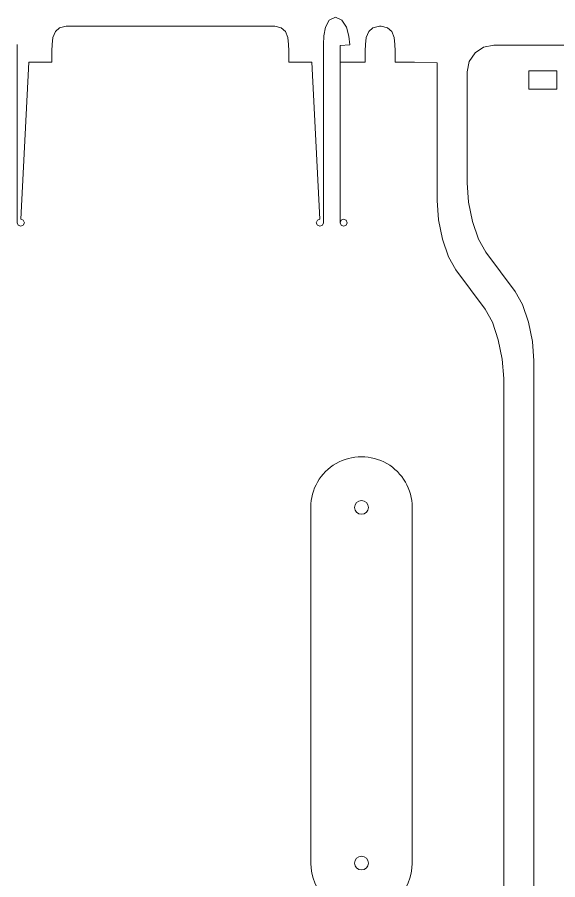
# Model space of a CAD drawing. Header units: centimetres. Extents: x -30.4 to 29.6, y -53.2 to 22.5.
# Drawn here: x 11.35 to 20.14, y 8.37 to 22.42 of the extents above; entities that cross this region are included whole.
import ezdxf

# ---------------------------------------------------------------- set-up
doc = ezdxf.new("R2010")
doc.units = ezdxf.units.CM
doc.header["$MEASUREMENT"] = 0
doc.layers.add('Layer 1', color=7, linetype='Continuous')
doc.layers.add('table', color=7, linetype='Continuous')

msp = doc.modelspace()

# ---------------------------------------------------------------- linework, layer by layer
at = {"layer": 'Layer 1', "lineweight": 9}
for points, knots in [([(16.75656, 21.97455), (16.75656, 21.97455), (16.74339, 22.11397), (16.74339, 22.11397), (16.74339, 22.11397), (16.74339, 22.11397), (16.70187, 22.25965), (16.70187, 22.25965), (16.70187, 22.25965), (16.70187, 22.25965), (16.62961, 22.37461), (16.62961, 22.37461), (16.62961, 22.37461), (16.62961, 22.37461), (16.52376, 22.42114), (16.52376, 22.42114), (16.52376, 22.42114), (16.52376, 22.42114), (16.42375, 22.37516), (16.42375, 22.37516), (16.42375, 22.37516), (16.42375, 22.37516), (16.36428, 22.26149), (16.36428, 22.26149), (16.36428, 22.26149), (16.36428, 22.26149), (16.33565, 22.1171), (16.33565, 22.1171), (16.33565, 22.1171), (16.33565, 22.1171), (16.32816, 21.97841), (16.32816, 21.97841)], [0, 0, 0, 0, 0.11111111, 0.11111111, 0.11111111, 0.11111111, 0.22222222, 0.22222222, 0.22222222, 0.22222222, 0.33333333, 0.33333333, 0.33333333, 0.33333333, 0.44444444, 0.44444444, 0.44444444, 0.44444444, 0.55555556, 0.55555556, 0.55555556, 0.55555556, 0.66666667, 0.66666667, 0.66666667, 0.66666667, 0.77777778, 0.77777778, 0.77777778, 0.77777778, 1, 1, 1, 1]), ([(12.14065, 22.27436), (12.14065, 22.27436), (12.03597, 22.25119), (12.03597, 22.25119), (12.03597, 22.25119), (12.03597, 22.25119), (11.96612, 22.18736), (11.96612, 22.18736), (11.96612, 22.18736), (11.96612, 22.18736), (11.92719, 22.09263), (11.92719, 22.09263), (11.92719, 22.09263), (11.92719, 22.09263), (11.91504, 21.97639), (11.91504, 21.97639)], [0, 0, 0, 0, 0.2, 0.2, 0.2, 0.2, 0.4, 0.4, 0.4, 0.4, 0.6, 0.6, 0.6, 0.6, 1, 1, 1, 1]), ([(15.76185, 21.97639), (15.76185, 21.97639), (15.74976, 22.09263), (15.74976, 22.09263), (15.74976, 22.09263), (15.74976, 22.09263), (15.71086, 22.18736), (15.71086, 22.18736), (15.71086, 22.18736), (15.71086, 22.18736), (15.641, 22.25119), (15.641, 22.25119), (15.641, 22.25119), (15.641, 22.25119), (15.53623, 22.27436), (15.53623, 22.27436)], [0, 0, 0, 0, 0.2, 0.2, 0.2, 0.2, 0.4, 0.4, 0.4, 0.4, 0.6, 0.6, 0.6, 0.6, 1, 1, 1, 1]), ([(17.23942, 22.27436), (17.23942, 22.27436), (17.13477, 22.25119), (17.13477, 22.25119), (17.13477, 22.25119), (17.13477, 22.25119), (17.06489, 22.18736), (17.06489, 22.18736), (17.06489, 22.18736), (17.06489, 22.18736), (17.02599, 22.09263), (17.02599, 22.09263), (17.02599, 22.09263), (17.02599, 22.09263), (17.01381, 21.97639), (17.01381, 21.97639)], [0, 0, 0, 0, 0.2, 0.2, 0.2, 0.2, 0.4, 0.4, 0.4, 0.4, 0.6, 0.6, 0.6, 0.6, 1, 1, 1, 1]), ([(17.49321, 21.97639), (17.49321, 21.97639), (17.48113, 22.09263), (17.48113, 22.09263), (17.48113, 22.09263), (17.48113, 22.09263), (17.44212, 22.18736), (17.44212, 22.18736), (17.44212, 22.18736), (17.44212, 22.18736), (17.37228, 22.25119), (17.37228, 22.25119), (17.37228, 22.25119), (17.37228, 22.25119), (17.26747, 22.27436), (17.26747, 22.27436)], [0, 0, 0, 0, 0.2, 0.2, 0.2, 0.2, 0.4, 0.4, 0.4, 0.4, 0.6, 0.6, 0.6, 0.6, 1, 1, 1, 1]), ([(11.34631, 19.07318), (11.34631, 19.07318), (11.34622, 19.07318), (11.34622, 19.07318), (11.34622, 19.07318), (11.34622, 19.07318), (11.34622, 21.97841), (11.34622, 21.97841)], [0, 0, 0, 0, 0.33333333, 0.33333333, 0.33333333, 0.33333333, 1, 1, 1, 1]), ([(11.91504, 21.97639), (11.91504, 21.97639), (11.91132, 21.8756), (11.91132, 21.8756), (11.91132, 21.8756), (11.91132, 21.8756), (11.91132, 21.68872), (11.91132, 21.68872), (11.91132, 21.68872), (11.91132, 21.68872), (11.53492, 21.68872), (11.53492, 21.68872), (11.53492, 21.68872), (11.53492, 21.68872), (11.40379, 19.13149), (11.40379, 19.13149)], [0, 0, 0, 0, 0.2, 0.2, 0.2, 0.2, 0.4, 0.4, 0.4, 0.4, 0.6, 0.6, 0.6, 0.6, 1, 1, 1, 1]), ([(16.27059, 19.13149), (16.27059, 19.13149), (16.13946, 21.68872), (16.13946, 21.68872), (16.13946, 21.68872), (16.13946, 21.68872), (15.76563, 21.68872), (15.76563, 21.68872), (15.76563, 21.68872), (15.76563, 21.68872), (15.76563, 21.8756), (15.76563, 21.8756), (15.76563, 21.8756), (15.76563, 21.8756), (15.76185, 21.97639), (15.76185, 21.97639)], [0, 0, 0, 0, 0.2, 0.2, 0.2, 0.2, 0.4, 0.4, 0.4, 0.4, 0.6, 0.6, 0.6, 0.6, 1, 1, 1, 1]), ([(16.32807, 21.97841), (16.32807, 21.97841), (16.32807, 19.07318), (16.32807, 19.07318), (16.32807, 19.07318), (16.32807, 19.07318), (16.32795, 19.07318), (16.32795, 19.07318)], [0, 0, 0, 0, 0.33333333, 0.33333333, 0.33333333, 0.33333333, 1, 1, 1, 1]), ([(17.01381, 21.97639), (17.01381, 21.97639), (17.01002, 21.8756), (17.01002, 21.8756), (17.01002, 21.8756), (17.01002, 21.8756), (17.01002, 21.68872), (17.01002, 21.68872), (17.01002, 21.68872), (17.01002, 21.68872), (16.59959, 21.68872), (16.59959, 21.68872)], [0, 0, 0, 0, 0.25, 0.25, 0.25, 0.25, 0.5, 0.5, 0.5, 0.5, 1, 1, 1, 1]), ([(16.59959, 19.07318), (16.59959, 19.07318), (16.59959, 21.9602), (16.59959, 21.9602), (16.59959, 21.9602), (16.59959, 21.9602), (16.75656, 21.97271), (16.75656, 21.97271), (16.75656, 21.97271), (16.75656, 21.97271), (16.75656, 21.97455), (16.75656, 21.97455)], [0, 0, 0, 0, 0.25, 0.25, 0.25, 0.25, 0.5, 0.5, 0.5, 0.5, 1, 1, 1, 1]), ([(18.17697, 19.43442), (18.17697, 19.43442), (18.17697, 21.67952), (18.17697, 21.67952), (18.17697, 21.67952), (18.17697, 21.67952), (18.17239, 21.67952), (18.17239, 21.67952), (18.17239, 21.67952), (18.17239, 21.67952), (17.81024, 21.68872), (17.81024, 21.68872), (17.81024, 21.68872), (17.81024, 21.68872), (17.49691, 21.68872), (17.49691, 21.68872), (17.49691, 21.68872), (17.49691, 21.68872), (17.49691, 21.8756), (17.49691, 21.8756), (17.49691, 21.8756), (17.49691, 21.8756), (17.49321, 21.97639), (17.49321, 21.97639)], [0, 0, 0, 0, 0.14285714, 0.14285714, 0.14285714, 0.14285714, 0.28571429, 0.28571429, 0.28571429, 0.28571429, 0.42857143, 0.42857143, 0.42857143, 0.42857143, 0.57142857, 0.57142857, 0.57142857, 0.57142857, 0.71428571, 0.71428571, 0.71428571, 0.71428571, 1, 1, 1, 1]), ([(18.48074, 18.30507), (18.48074, 18.30507), (18.36289, 18.51972), (18.36289, 18.51972), (18.36289, 18.51972), (18.36289, 18.51972), (18.26628, 18.8039), (18.26628, 18.8039), (18.26628, 18.8039), (18.26628, 18.8039), (18.20103, 19.12118), (18.20103, 19.12118), (18.20103, 19.12118), (18.20103, 19.12118), (18.17697, 19.43442), (18.17697, 19.43442)], [0, 0, 0, 0, 0.2, 0.2, 0.2, 0.2, 0.4, 0.4, 0.4, 0.4, 0.6, 0.6, 0.6, 0.6, 1, 1, 1, 1]), ([(11.40379, 19.13149), (11.40379, 19.13149), (11.40399, 19.13149), (11.40399, 19.13149), (11.40399, 19.13149), (11.40399, 19.13149), (11.44479, 19.11456), (11.44479, 19.11456), (11.44479, 19.11456), (11.44479, 19.11456), (11.46168, 19.07373), (11.46168, 19.07373), (11.46168, 19.07373), (11.46168, 19.07373), (11.44479, 19.03308), (11.44479, 19.03308), (11.44479, 19.03308), (11.44479, 19.03308), (11.40399, 19.01597), (11.40399, 19.01597), (11.40399, 19.01597), (11.40399, 19.01597), (11.36338, 19.03289), (11.36338, 19.03289), (11.36338, 19.03289), (11.36338, 19.03289), (11.34631, 19.07318), (11.34631, 19.07318)], [0, 0, 0, 0, 0.125, 0.125, 0.125, 0.125, 0.25, 0.25, 0.25, 0.25, 0.375, 0.375, 0.375, 0.375, 0.5, 0.5, 0.5, 0.5, 0.625, 0.625, 0.625, 0.625, 0.75, 0.75, 0.75, 0.75, 1, 1, 1, 1]), ([(16.32795, 19.07318), (16.32795, 19.07318), (16.311, 19.03289), (16.311, 19.03289), (16.311, 19.03289), (16.311, 19.03289), (16.27038, 19.01597), (16.27038, 19.01597), (16.27038, 19.01597), (16.27038, 19.01597), (16.22955, 19.03308), (16.22955, 19.03308), (16.22955, 19.03308), (16.22955, 19.03308), (16.2126, 19.07373), (16.2126, 19.07373), (16.2126, 19.07373), (16.2126, 19.07373), (16.22955, 19.11456), (16.22955, 19.11456), (16.22955, 19.11456), (16.22955, 19.11456), (16.27038, 19.13149), (16.27038, 19.13149), (16.27038, 19.13149), (16.27038, 19.13149), (16.27059, 19.13149), (16.27059, 19.13149)], [0, 0, 0, 0, 0.125, 0.125, 0.125, 0.125, 0.25, 0.25, 0.25, 0.25, 0.375, 0.375, 0.375, 0.375, 0.5, 0.5, 0.5, 0.5, 0.625, 0.625, 0.625, 0.625, 0.75, 0.75, 0.75, 0.75, 1, 1, 1, 1]), ([(16.65718, 19.13149), (16.65718, 19.13149), (16.61646, 19.11456), (16.61646, 19.11456), (16.61646, 19.11456), (16.61646, 19.11456), (16.5995, 19.07373), (16.5995, 19.07373), (16.5995, 19.07373), (16.5995, 19.07373), (16.61646, 19.03308), (16.61646, 19.03308), (16.61646, 19.03308), (16.61646, 19.03308), (16.65718, 19.01597), (16.65718, 19.01597), (16.65718, 19.01597), (16.65718, 19.01597), (16.69797, 19.03308), (16.69797, 19.03308), (16.69797, 19.03308), (16.69797, 19.03308), (16.71483, 19.07373), (16.71483, 19.07373), (16.71483, 19.07373), (16.71483, 19.07373), (16.69797, 19.11456), (16.69797, 19.11456), (16.69797, 19.11456), (16.69797, 19.11456), (16.65718, 19.13149), (16.65718, 19.13149)], [0, 0, 0, 0, 0.11111111, 0.11111111, 0.11111111, 0.11111111, 0.22222222, 0.22222222, 0.22222222, 0.22222222, 0.33333333, 0.33333333, 0.33333333, 0.33333333, 0.44444444, 0.44444444, 0.44444444, 0.44444444, 0.55555556, 0.55555556, 0.55555556, 0.55555556, 0.66666667, 0.66666667, 0.66666667, 0.66666667, 0.77777778, 0.77777778, 0.77777778, 0.77777778, 1, 1, 1, 1]), ([(19.26319, 16.53784), (19.26319, 16.53784), (19.23924, 16.85071), (19.23924, 16.85071), (19.23924, 16.85071), (19.23924, 16.85071), (19.17398, 17.16818), (19.17398, 17.16818), (19.17398, 17.16818), (19.17398, 17.16818), (19.07738, 17.45254), (19.07738, 17.45254), (19.07738, 17.45254), (19.07738, 17.45254), (18.95943, 17.66682), (18.95943, 17.66682)], [0, 0, 0, 0, 0.2, 0.2, 0.2, 0.2, 0.4, 0.4, 0.4, 0.4, 0.6, 0.6, 0.6, 0.6, 1, 1, 1, 1]), ([(17.77248, 14.43805), (17.77248, 14.73279), (17.61524, 15.00515), (17.35998, 15.15252), (17.35998, 15.15252), (17.10473, 15.29989), (16.79024, 15.29989), (16.53498, 15.15252), (16.53498, 15.15252), (16.27973, 15.00515), (16.12248, 14.73279), (16.12248, 14.43805)], [0, 0, 0, 0, 0.25, 0.25, 0.25, 0.25, 0.5, 0.5, 0.5, 0.5, 1, 1, 1, 1]), ([(17.05998, 14.43805), (17.05998, 14.50018), (17.00961, 14.55055), (16.94748, 14.55055), (16.94748, 14.55055), (16.88535, 14.55055), (16.83498, 14.50018), (16.83498, 14.43805), (16.83498, 14.43805), (16.83498, 14.37592), (16.88535, 14.32555), (16.94748, 14.32555), (16.94748, 14.32555), (17.00961, 14.32555), (17.05998, 14.37592), (17.05998, 14.43805)], [0, 0, 0, 0, 0.2, 0.2, 0.2, 0.2, 0.4, 0.4, 0.4, 0.4, 0.6, 0.6, 0.6, 0.6, 1, 1, 1, 1]), ([(17.05998, 8.64487), (17.05998, 8.707), (17.00961, 8.75737), (16.94748, 8.75737), (16.94748, 8.75737), (16.88535, 8.75737), (16.83498, 8.70701), (16.83498, 8.64487), (16.83498, 8.64487), (16.83498, 8.58274), (16.88535, 8.53237), (16.94748, 8.53237), (16.94748, 8.53237), (17.00961, 8.53237), (17.05998, 8.58274), (17.05998, 8.64487)], [0, 0, 0, 0, 0.2, 0.2, 0.2, 0.2, 0.4, 0.4, 0.4, 0.4, 0.6, 0.6, 0.6, 0.6, 1, 1, 1, 1]), ([(16.12248, 8.64487), (16.12248, 8.18924), (16.49185, 7.81987), (16.94748, 7.81987), (16.94748, 7.81987), (17.40312, 7.81987), (17.77248, 8.18923), (17.77248, 8.64487)], [0, 0, 0, 0, 0.33333333, 0.33333333, 0.33333333, 0.33333333, 1, 1, 1, 1])]:
    msp.add_open_spline(points, degree=3, knots=knots, dxfattribs=at)
for points in [[(15.53623, 22.27436), (15.53623, 22.27436), (12.14065, 22.27436), (12.14065, 22.27436)], [(15.28555, 22.27657), (15.28555, 22.27657), (15.28555, 22.2762), (15.28555, 22.2762)], [(17.26758, 22.27436), (17.26758, 22.27436), (17.23942, 22.27436), (17.23942, 22.27436)], [(18.95933, 17.66682), (18.95933, 17.66682), (18.48074, 18.30507), (18.48074, 18.30507)], [(19.26319, 6.54527), (19.26319, 6.54527), (19.26319, 16.53784), (19.26319, 16.53784)], [(16.12248, 8.64487), (16.12248, 8.64487), (16.12248, 14.43805), (16.12248, 14.43805)], [(17.77248, 8.64487), (17.77248, 8.64487), (17.77248, 14.43805), (17.77248, 14.43805)]]:
    msp.add_open_spline(points, degree=3, dxfattribs=at)
at = {"layer": 'table', "lineweight": 9}
for points in [[(19.10208, 21.96724), (19.10208, 21.96724), (18.93341, 21.93303), (18.93341, 21.93303), (18.93341, 21.93303), (18.93341, 21.93303), (18.79528, 21.83977), (18.79528, 21.83977), (18.79528, 21.83977), (18.79528, 21.83977), (18.70184, 21.70164), (18.70184, 21.70164), (18.70184, 21.70164), (18.70184, 21.70164), (18.66763, 21.53279), (18.66763, 21.53279)], [(18.66763, 19.72196), (18.66763, 19.72196), (18.69154, 19.40909), (18.69154, 19.40909), (18.69154, 19.40909), (18.69154, 19.40909), (18.75683, 19.09181), (18.75683, 19.09181), (18.75683, 19.09181), (18.75683, 19.09181), (18.8534, 18.80744), (18.8534, 18.80744), (18.8534, 18.80744), (18.8534, 18.80744), (18.97149, 18.59279), (18.97149, 18.59279)], [(19.45008, 17.95473), (19.45008, 17.95473), (19.56798, 17.74045), (19.56798, 17.74045), (19.56798, 17.74045), (19.56798, 17.74045), (19.66455, 17.45572), (19.66455, 17.45572), (19.66455, 17.45572), (19.66455, 17.45572), (19.72985, 17.13843), (19.72985, 17.13843), (19.72985, 17.13843), (19.72985, 17.13843), (19.75394, 16.82537), (19.75394, 16.82537)]]:
    msp.add_open_spline(points, degree=3, knots=[0, 0, 0, 0, 0.2, 0.2, 0.2, 0.2, 0.4, 0.4, 0.4, 0.4, 0.6, 0.6, 0.6, 0.6, 1, 1, 1, 1], dxfattribs=at)
for points in [[(27.23177, 21.96724), (27.23177, 21.96724), (19.10208, 21.96724), (19.10208, 21.96724)], [(18.66763, 21.53279), (18.66763, 21.53279), (18.66763, 19.72196), (18.66763, 19.72196)], [(20.12604, 21.55045), (20.12604, 21.55045), (19.6697, 21.55045), (19.6697, 21.55045)], [(19.6697, 21.25045), (19.6697, 21.25045), (19.6697, 21.55045), (19.6697, 21.55045)], [(20.12604, 21.55045), (20.12604, 21.55045), (20.12604, 21.25045), (20.12604, 21.25045)], [(20.12604, 21.25045), (20.12604, 21.25045), (19.6697, 21.25045), (19.6697, 21.25045)], [(19.6697, 21.25045), (19.6697, 21.25045), (19.6697, 21.25045), (19.6697, 21.25045)], [(18.97149, 18.59279), (18.97149, 18.59279), (19.45008, 17.95473), (19.45008, 17.95473)], [(19.75394, 16.82537), (19.75394, 16.82537), (19.75394, -3.30514), (19.75394, -3.30514)]]:
    msp.add_open_spline(points, degree=3, dxfattribs=at)

doc.saveas('drawing.dxf')
